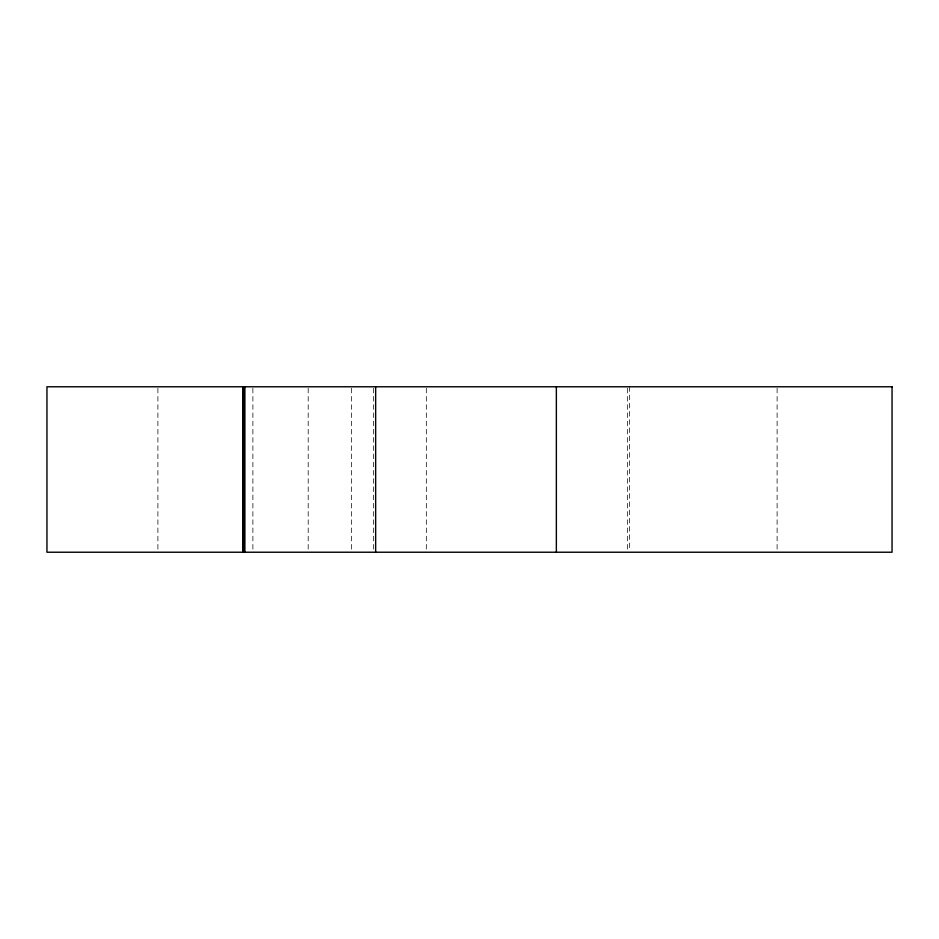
<?xml version="1.0" encoding="UTF-8"?>
<svg xmlns="http://www.w3.org/2000/svg" width="939" height="939" viewBox="0 0 939 939"><rect width="100%" height="100%" fill="white"/><g stroke="black" fill="none" stroke-linecap="round" stroke-linejoin="round"><path stroke-width="0.7" stroke-dasharray="4.7 3.52" d="M777.105 388.23L777.105 550.77M629.435 386.774L629.435 550.77M627.405 388.23L627.405 550.77M426.318 388.23L426.318 550.77M373.476 388.23L373.476 550.77M351.515 388.23L351.515 552.226M308.192 388.23L308.192 550.77M252.884 388.23L252.884 550.77M157.893 388.23L157.893 550.77"/><path stroke-width="1.41" d="M556.358 386.774L556.358 552.226M375.647 386.774L375.647 552.226M244.879 386.774L244.879 552.226M243.776 386.774L243.776 552.226M242.696 386.774L242.696 552.226M892.05 386.774L46.95 386.774L46.95 552.226L892.05 552.226L892.05 386.774"/></g></svg>
